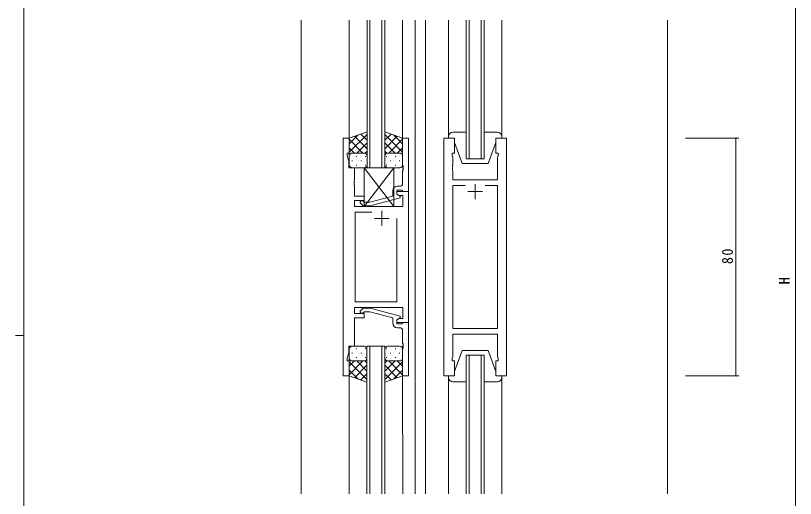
# Model space of a CAD drawing. Units: millimetres on the paper. Extents: x -420 to 373, y -297 to 267.
# Drawn here: x -420.5 to -158, y -53 to 109.5 of the extents above; entities that cross this region are included whole.
import ezdxf
from ezdxf.enums import TextEntityAlignment as Align

# ---------------------------------------------------------------- set-up
doc = ezdxf.new("R2010")
doc.units = ezdxf.units.MM
for name, color, linetype, lineweight in [('0-1_YKK_ZWAK', 7, 'Continuous', 9), ('0-3_YKK_12', 2, 'Continuous', 9), ('0-4_YKK_D', 6, 'Continuous', 9), ('0-6_YKK_13', 4, 'Continuous', 9), ('0-7_YKK_11', 7, 'Continuous', 9)]:
    doc.layers.add(name, color=color, linetype=linetype, lineweight=lineweight)
doc.styles.add('ＭＳ ゴシック', font='')
doc.styles.get('ＭＳ ゴシック').set_extended_font_data('MS Gothic')

msp = doc.modelspace()

# ---------------------------------------------------------------- linework, layer by layer
at = {"layer": '0-1_YKK_ZWAK'}
for p, q in [((-417.7, -260.6), (-417.7, 264.4)), ((-420.5, 1.9), (-417.7, 1.9))]:
    msp.add_line(p, q, dxfattribs=at)
at = {"layer": '0-3_YKK_12'}
for p, q in [((-324.398, 108.05), (-324.398, -51.45)), ((-308.213, 108.05), (-308.204, 67.8)), ((-302.205, 58.3), (-302.205, 108.05)), ((-301.205, 108.05), (-301.205, 58.3)), ((-297.205, 58.3), (-297.205, 108.05)), ((-296.205, 108.05), (-296.205, 58.3)), ((-290.217, 108.05), (-290.206, 67.8)), ((-286.006, 108.05), (-286.006, -51.45)), ((-282.506, 108.05), (-282.506, -51.45)), ((-274.806, 68.8), (-274.806, 108.05)), ((-268.806, 61.3), (-268.806, 108.05)), ((-267.806, 108.05), (-267.806, 61.3)), ((-263.806, 61.3), (-263.806, 108.05)), ((-262.806, 108.05), (-262.806, 61.3)), ((-256.806, 68.8), (-256.806, 108.05)), ((-201.006, 108.05), (-201.006, -51.45)), ((-262.806, 61.3), (-268.806, 61.3)), ((-302.205, 58.3), (-296.205, 58.3)), ((-302.211, -1.7), (-296.211, -1.7)), ((-302.211, -51.45), (-302.211, -1.7)), ((-301.211, -1.7), (-301.211, -51.45)), ((-297.211, -51.45), (-297.211, -1.7)), ((-296.211, -1.7), (-296.211, -51.45)), ((-268.806, -4.7), (-262.806, -4.7)), ((-268.806, -51.45), (-268.806, -4.7)), ((-267.806, -4.7), (-267.806, -51.45)), ((-263.806, -51.45), (-263.806, -4.7)), ((-262.806, -4.7), (-262.806, -51.45)), ((-308.209, -11.2), (-308.2, -51.45)), ((-290.211, -11.2), (-290.201, -51.45)), ((-274.806, -12.2), (-274.806, -51.45)), ((-256.806, -12.2), (-256.806, -51.45))]:
    msp.add_line(p, q, dxfattribs=at)
at = {"layer": '0-4_YKK_D'}
for p, q in [((-157.998, 188.8), (-157.998, -147.2)), ((-194.998, 68.3), (-176.998, 68.3)), ((-177.998, 68.3), (-177.998, -11.7)), ((-194.998, -11.7), (-176.998, -11.7))]:
    msp.add_line(p, q, dxfattribs=at)
for centre, start, end in [((-177.998, 68.3), 90, 270), ((-177.998, 68.3), 270, 90), ((-177.998, -11.7), 90, 270), ((-177.998, -11.7), 270, 90)]:
    msp.add_arc(centre, 0.106, start, end, dxfattribs=at)
at = {"layer": '0-6_YKK_13'}
for p, q in [((-302.206, 70.442), (-308.206, 68.3)), ((-308.206, 63.568), (-302.206, 69.568)), ((-308.206, 66.396), (-305.246, 69.357)), ((-308.206, 68.3), (-308.206, 62.3)), ((-302.206, 64.748), (-306.402, 68.944)), ((-302.206, 67.577), (-304.318, 69.688)), ((-302.206, 62.078), (-302.206, 70.442)), ((-296.208, 70.442), (-290.208, 68.3)), ((-296.208, 62.078), (-296.208, 70.442)), ((-296.208, 67.577), (-294.096, 69.688)), ((-290.208, 63.568), (-296.208, 69.568)), ((-296.208, 64.748), (-292.012, 68.944)), ((-290.208, 66.396), (-293.169, 69.357)), ((-290.208, 68.3), (-290.208, 62.3)), ((-268.806, 70.3), (-273.306, 70.3)), ((-258.306, 70.3), (-262.806, 70.3)), ((-258.806, 66.8), (-258.806, 68.3)), ((-303.586, 63.299), (-308.206, 67.92)), ((-305.646, 63.3), (-302.206, 66.739)), ((-292.768, 63.3), (-296.208, 66.739)), ((-294.829, 63.299), (-290.208, 67.92)), ((-272.806, 66.8), (-270.206, 59.8)), ((-258.806, 66.8), (-261.406, 59.8)), ((-306.415, 63.3), (-308.206, 65.091)), ((-307.206, 63.3), (-303.606, 63.3)), ((-306.806, 63.3), (-303.206, 63.3)), ((-302.874, 63.243), (-302.206, 63.911)), ((-295.54, 63.243), (-296.208, 63.911)), ((-291.608, 63.3), (-295.208, 63.3)), ((-291.208, 63.3), (-294.808, 63.3)), ((-292, 63.3), (-290.208, 65.091)), ((-308.206, 59.3), (-308.206, 62.3)), ((-307.286, 60.663), (-307.086, 60.663)), ((-305.871, 62.078), (-305.671, 62.078)), ((-304.256, 60.663), (-304.056, 60.663)), ((-302.841, 62.078), (-302.641, 62.078)), ((-302.206, 62.3), (-302.206, 59.3)), ((-296.208, 62.3), (-296.208, 59.3)), ((-295.573, 62.078), (-295.773, 62.078)), ((-294.158, 60.663), (-294.358, 60.663)), ((-292.543, 62.078), (-292.743, 62.078)), ((-291.128, 60.663), (-291.328, 60.663)), ((-290.208, 59.3), (-290.208, 62.3)), ((-303.206, 58.3), (-307.206, 58.3)), ((-305.871, 59.248), (-305.671, 59.248)), ((-303.206, 58.3), (-293.206, 45.3)), ((-293.206, 58.3), (-303.206, 45.3)), ((-302.841, 59.248), (-302.641, 59.248)), ((-295.573, 59.248), (-295.773, 59.248)), ((-295.208, 58.3), (-291.208, 58.3)), ((-292.543, 59.248), (-292.743, 59.248)), ((-270.206, 59.8), (-261.406, 59.8)), ((-303.211, -1.7), (-307.211, -1.7)), ((-295.213, -1.7), (-291.213, -1.7)), ((-308.211, -2.7), (-308.211, -5.7)), ((-307.291, -4.064), (-307.091, -4.064)), ((-305.876, -2.649), (-305.676, -2.649)), ((-304.261, -4.064), (-304.061, -4.064)), ((-302.846, -2.649), (-302.646, -2.649)), ((-302.211, -5.7), (-302.211, -2.7)), ((-296.213, -5.7), (-296.213, -2.7)), ((-295.578, -2.649), (-295.778, -2.649)), ((-294.163, -4.064), (-294.363, -4.064)), ((-292.548, -2.649), (-292.748, -2.649)), ((-291.133, -4.064), (-291.333, -4.064)), ((-290.213, -2.7), (-290.213, -5.7)), ((-272.806, -10.2), (-270.206, -3.2)), ((-270.206, -3.2), (-261.406, -3.2)), ((-258.806, -10.2), (-261.406, -3.2)), ((-308.211, -11.7), (-308.211, -5.7)), ((-306.419, -6.7), (-308.211, -8.492)), ((-303.591, -6.7), (-308.211, -11.321)), ((-308.211, -6.969), (-302.211, -12.969)), ((-307.211, -6.7), (-303.611, -6.7)), ((-306.811, -6.7), (-303.211, -6.7)), ((-305.876, -5.479), (-305.676, -5.479)), ((-305.651, -6.7), (-302.211, -10.14)), ((-302.879, -6.644), (-302.211, -7.312)), ((-302.846, -5.479), (-302.646, -5.479)), ((-302.211, -5.479), (-302.211, -13.843)), ((-296.213, -5.479), (-296.213, -13.843)), ((-295.545, -6.644), (-296.213, -7.312)), ((-292.773, -6.7), (-296.213, -10.14)), ((-290.213, -6.969), (-296.213, -12.969)), ((-295.578, -5.479), (-295.778, -5.479)), ((-291.613, -6.7), (-295.213, -6.7)), ((-294.833, -6.7), (-290.213, -11.321)), ((-291.213, -6.7), (-294.813, -6.7)), ((-292.548, -5.479), (-292.748, -5.479)), ((-292.005, -6.7), (-290.213, -8.492)), ((-290.213, -11.7), (-290.213, -5.7)), ((-308.211, -9.797), (-305.25, -12.758)), ((-302.211, -8.149), (-306.407, -12.345)), ((-296.213, -8.149), (-292.017, -12.345)), ((-290.213, -9.797), (-293.174, -12.758)), ((-258.806, -10.2), (-258.806, -11.7)), ((-302.211, -13.843), (-308.211, -11.7)), ((-302.211, -10.977), (-304.323, -13.089)), ((-296.213, -10.977), (-294.101, -13.089)), ((-296.213, -13.843), (-290.213, -11.7)), ((-268.806, -13.7), (-273.306, -13.7)), ((-258.306, -13.7), (-262.806, -13.7))]:
    msp.add_line(p, q, dxfattribs=at)
for points in [[(-274.806, 68.8), (-274.806, 68.3), (-272.806, 68.3), (-272.806, 66.8)], [(-258.806, 68.3), (-256.806, 68.3), (-256.806, 68.8)], [(-274.806, -12.2), (-274.806, -11.7), (-272.806, -11.7), (-272.806, -10.2)], [(-258.806, -11.7), (-256.806, -11.7), (-256.806, -12.2)]]:
    msp.add_lwpolyline(points, dxfattribs=at)
msp.add_lwpolyline([(-293.206, 58.3), (-303.206, 58.3), (-303.206, 45.3), (-293.206, 45.3)], close=True, dxfattribs=at)
for centre, radius, start, end in [((-273.306, 68.8), 1.5, 90, 180), ((-258.306, 68.8), 1.5, 0, 90), ((-307.206, 62.3), 1, 89.99998, 179.99998), ((-307.206, 62.3), 1, 89.99998, 179.99998), ((-303.206, 62.3), 1, 359.99998, 89.99998), ((-303.206, 62.3), 1, 359.99998, 89.99998), ((-295.208, 62.3), 1, 89.99998, 179.99998), ((-295.208, 62.3), 1, 89.99998, 179.99998), ((-291.208, 62.3), 1, 359.99998, 89.99998), ((-291.208, 62.3), 1, 359.99998, 89.99998), ((-307.206, 59.3), 1, 179.99998, 269.99998), ((-303.206, 59.3), 1, 269.99998, 359.99998), ((-295.208, 59.3), 1, 179.99998, 269.99998), ((-291.208, 59.3), 1, 269.99998, 359.99998), ((-307.211, -2.7), 1, 90, 180), ((-303.211, -2.7), 1, 0, 90), ((-295.213, -2.7), 1, 90, 180), ((-291.213, -2.7), 1, 0, 90), ((-307.211, -5.7), 1, 180, 270), ((-307.211, -5.7), 1, 180, 270), ((-303.211, -5.7), 1, 270, 0), ((-303.211, -5.7), 1, 270, 0), ((-295.213, -5.7), 1, 180, 270), ((-295.213, -5.7), 1, 180, 270), ((-291.213, -5.7), 1, 270, 0), ((-291.213, -5.7), 1, 270, 0), ((-273.306, -12.2), 1.5, 180, 270), ((-258.306, -12.2), 1.5, 270, 0)]:
    msp.add_arc(centre, radius, start, end, dxfattribs=at)
at = {"layer": '0-7_YKK_11'}
for p, q in [((-265.806, 52.8), (-265.806, 47.8)), ((-291.206, 52.1), (-292.006, 52.1)), ((-269.156, 52.37), (-273.306, 52.37)), ((-268.306, 50.3), (-263.306, 50.3)), ((-297.208, 43.8), (-297.208, 38.8)), ((-299.708, 41.3), (-294.708, 41.3)), ((-292.208, 41.3), (-292.208, 13.23)), ((-291.204, 4.5), (-292.004, 4.5))]:
    msp.add_line(p, q, dxfattribs=at)
for points in [[(-310.208, 68.3), (-310.208, -11.7), (-308.208, -11.7), (-308.208, -6.7), (-308.908, -6.7), (-308.908, -5.7), (-308.278, -3.97), (-308.278, -1.7), (-306.408, -1.7), (-306.408, 7.8), (-303.208, 7.8), (-303.208, 9.3), (-306.408, 9.3), (-306.408, 11.3), (-290.138, 11.3), (-290.138, 7.6), (-291.342, 7.6), (-292.208, 7.1), (-292.208, 6.3), (-288.208, 6.3), (-288.208, 50.3), (-292.208, 50.3), (-292.208, 49.5), (-291.342, 49), (-290.138, 49), (-290.138, 45.3), (-306.408, 45.3), (-306.408, 47.3), (-303.208, 47.3), (-303.208, 48.8), (-306.408, 48.8), (-306.408, 52.341), (-306.528, 52.525), (-306.528, 53.075), (-306.408, 53.258), (-306.408, 53.341), (-306.528, 53.525), (-306.528, 54.075), (-306.408, 54.258), (-306.408, 58.3)], [(-306.408, 58.3), (-308.278, 58.3), (-308.278, 60.569), (-308.908, 62.3), (-308.908, 63.3), (-308.208, 63.3), (-308.208, 68.3), (-310.208, 68.3)], [(-288.206, 50.3), (-288.206, 68.3), (-290.206, 68.3), (-290.206, 59.258), (-290.086, 59.075), (-290.086, 58.525), (-290.206, 58.341), (-290.206, 58.258), (-290.086, 58.075), (-290.086, 57.525), (-290.206, 57.341), (-290.206, 53.1)], [(-304.33, 46.275), (-303.555, 45.5), (-301.109, 45.5), (-291.006, 48.207), (-291.006, 48.807), (-292.206, 49.5), (-292.206, 50.8), (-290.406, 50.8), (-290.206, 50.6), (-289.906, 50.3), (-288.206, 50.3)], [(-293.506, 50.6), (-293.506, 48.779), (-301.267, 46.7), (-303.058, 46.7), (-303.482, 47.124)], [(-269.156, 52.37), (-273.306, 52.37), (-273.306, 4.23), (-258.306, 4.23), (-258.306, 52.37), (-262.456, 52.37)], [(-292.208, 41.3), (-292.208, 13.23), (-306.208, 13.23), (-306.208, 43.37), (-300.558, 43.37)], [(-304.329, 10.324), (-303.553, 11.1), (-301.108, 11.1), (-291.004, 8.392), (-291.004, 7.792), (-292.204, 7.1), (-292.204, 5.8), (-290.404, 5.8), (-290.204, 6), (-289.904, 6.3), (-288.204, 6.3)], [(-293.504, 6), (-293.504, 7.82), (-301.266, 9.9), (-303.056, 9.9), (-303.48, 9.475)], [(-288.204, 6.3), (-288.204, -11.7), (-290.204, -11.7), (-290.204, -2.659), (-290.084, -2.475), (-290.084, -1.925), (-290.204, -1.742), (-290.204, -1.659), (-290.084, -1.475), (-290.084, -0.925), (-290.204, -0.742), (-290.204, 3.5)]]:
    msp.add_lwpolyline(points, dxfattribs=at)
msp.add_lwpolyline([(-276.306, 68.3), (-276.306, -11.7), (-272.806, -11.7), (-272.806, -6.7), (-273.506, -6.7), (-273.506, -5.7), (-273.306, -5.151), (-273.306, 2.3), (-258.306, 2.3), (-258.306, -5.151), (-258.106, -5.7), (-258.106, -6.7), (-258.806, -6.7), (-258.806, -11.7), (-255.306, -11.7), (-255.306, 68.3), (-258.806, 68.3), (-258.806, 63.3), (-258.106, 63.3), (-258.106, 62.3), (-258.306, 61.75), (-258.306, 54.3), (-273.306, 54.3), (-273.306, 57.341), (-273.426, 57.525), (-273.426, 58.075), (-273.306, 58.258), (-273.306, 58.341), (-273.426, 58.525), (-273.426, 59.075), (-273.306, 59.258), (-273.306, 61.75), (-273.506, 62.3), (-273.506, 63.3), (-272.806, 63.3), (-272.806, 68.3)], close=True, dxfattribs=at)
for centre, radius, start, end in [((-291.206, 53.1), 1, 270, 359.99998), ((-292.006, 50.6), 1.5, 90, 179.99998), ((-303.906, 46.7), 0.6, 44.99998, 225), ((-303.904, 9.9), 0.6, 134.99998, 315), ((-292.004, 6), 1.5, 180, 269.99998), ((-291.204, 3.5), 1, 0, 89.99998)]:
    msp.add_arc(centre, radius, start, end, dxfattribs=at)

# ---------------------------------------------------------------- texts
at = {"layer": '0-4_YKK_D', "color": 3, "style": 'ＭＳ ゴシック'}
msp.add_text('H', height=3.666, rotation=90, dxfattribs=at).set_placement((-158.798, 19.075), align=Align.BOTTOM_LEFT)
at = {"layer": '0-4_YKK_D', "color": 3, "insert": (-178.998, 25.9), "char_height": 3.666, "attachment_point": 7, "rotation": 90, "style": 'ＭＳ ゴシック'}
msp.add_mtext('\\T1.21;\\W0.95;80', dxfattribs=at)

doc.saveas('drawing.dxf')
